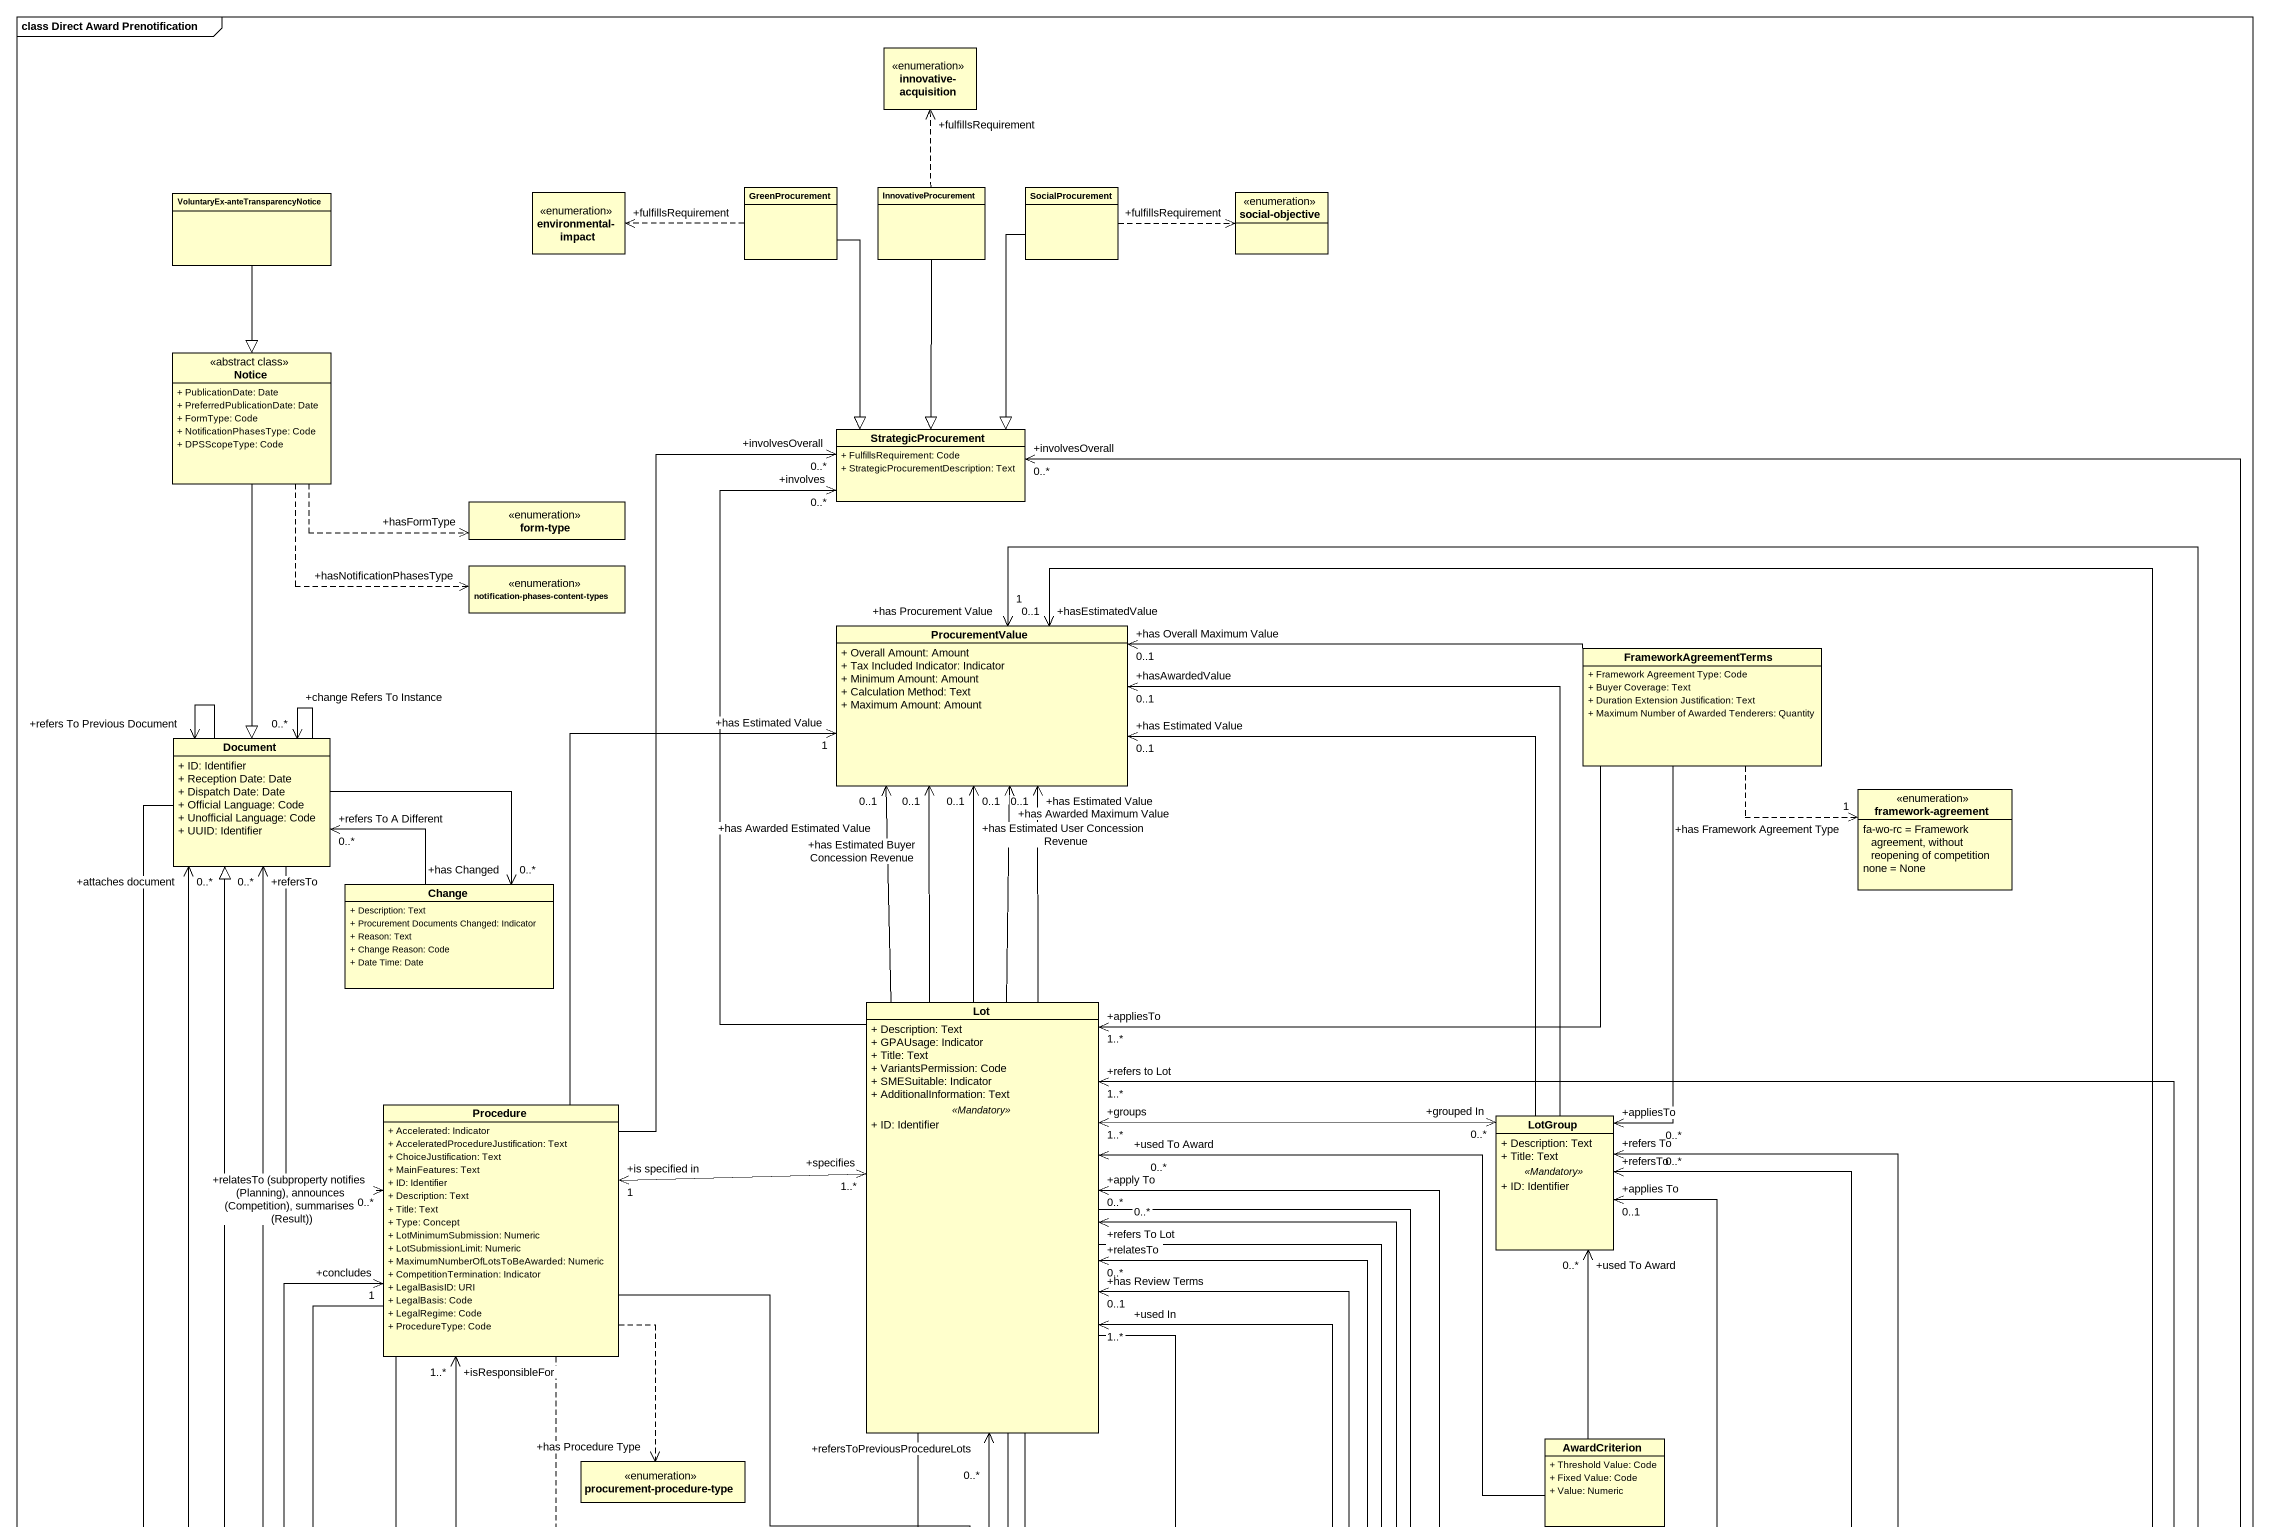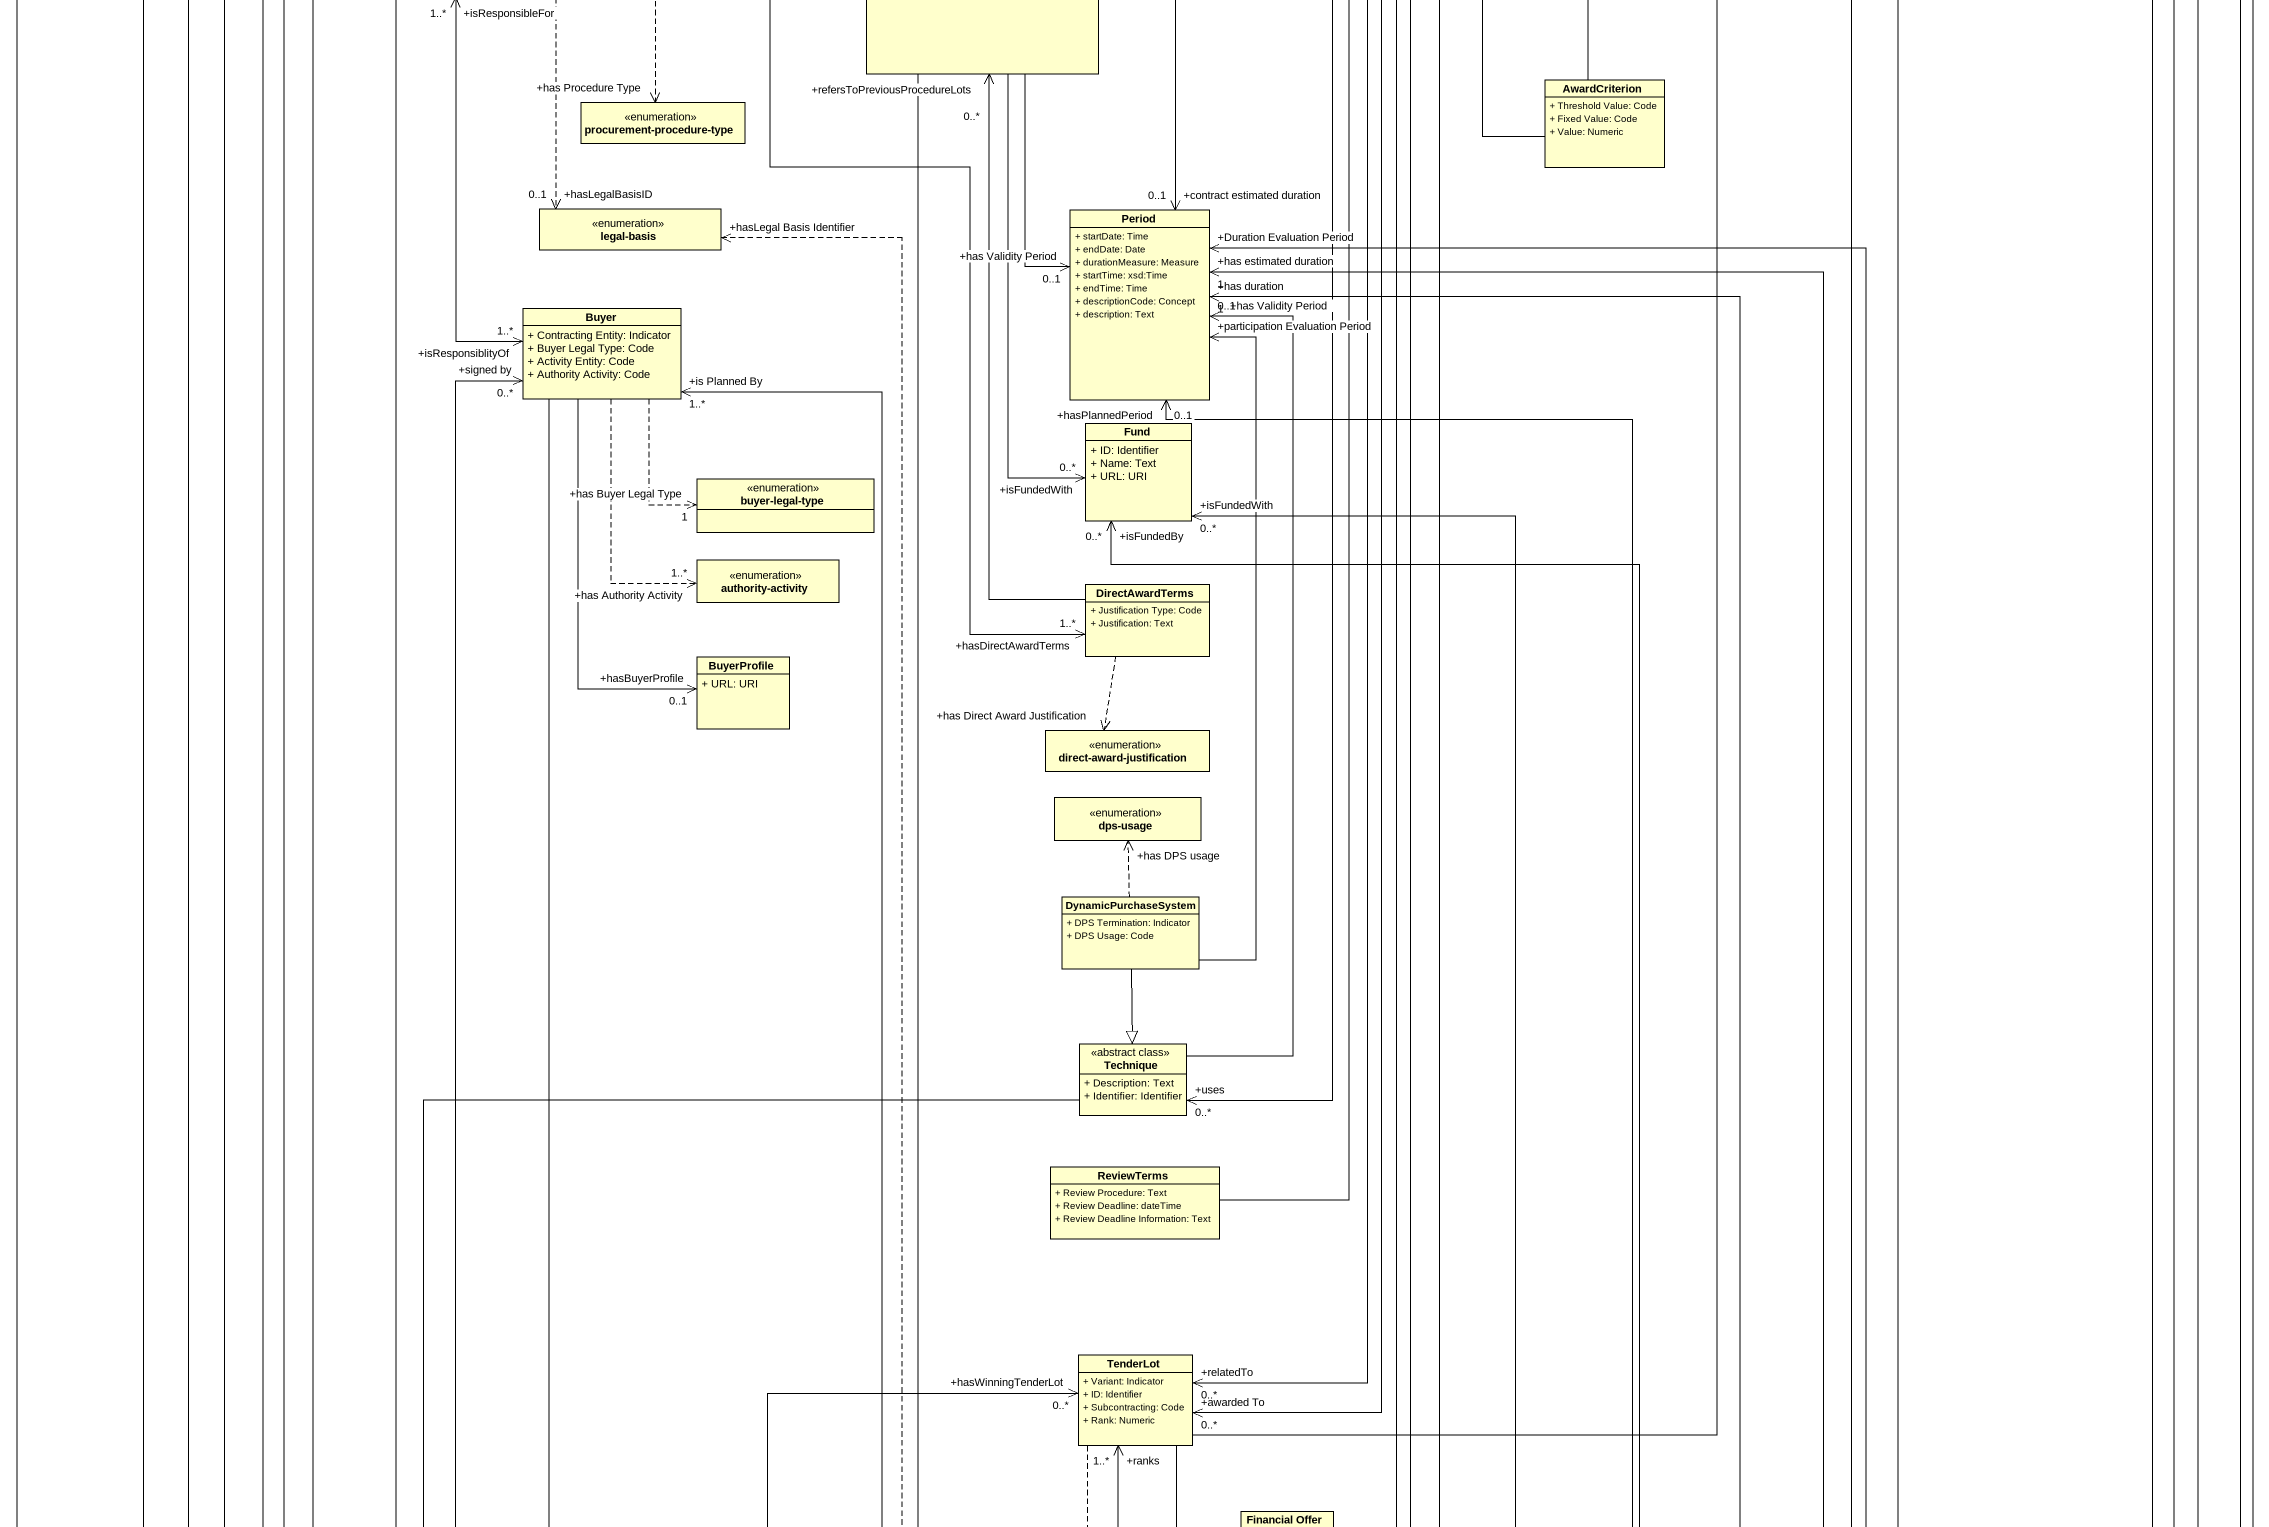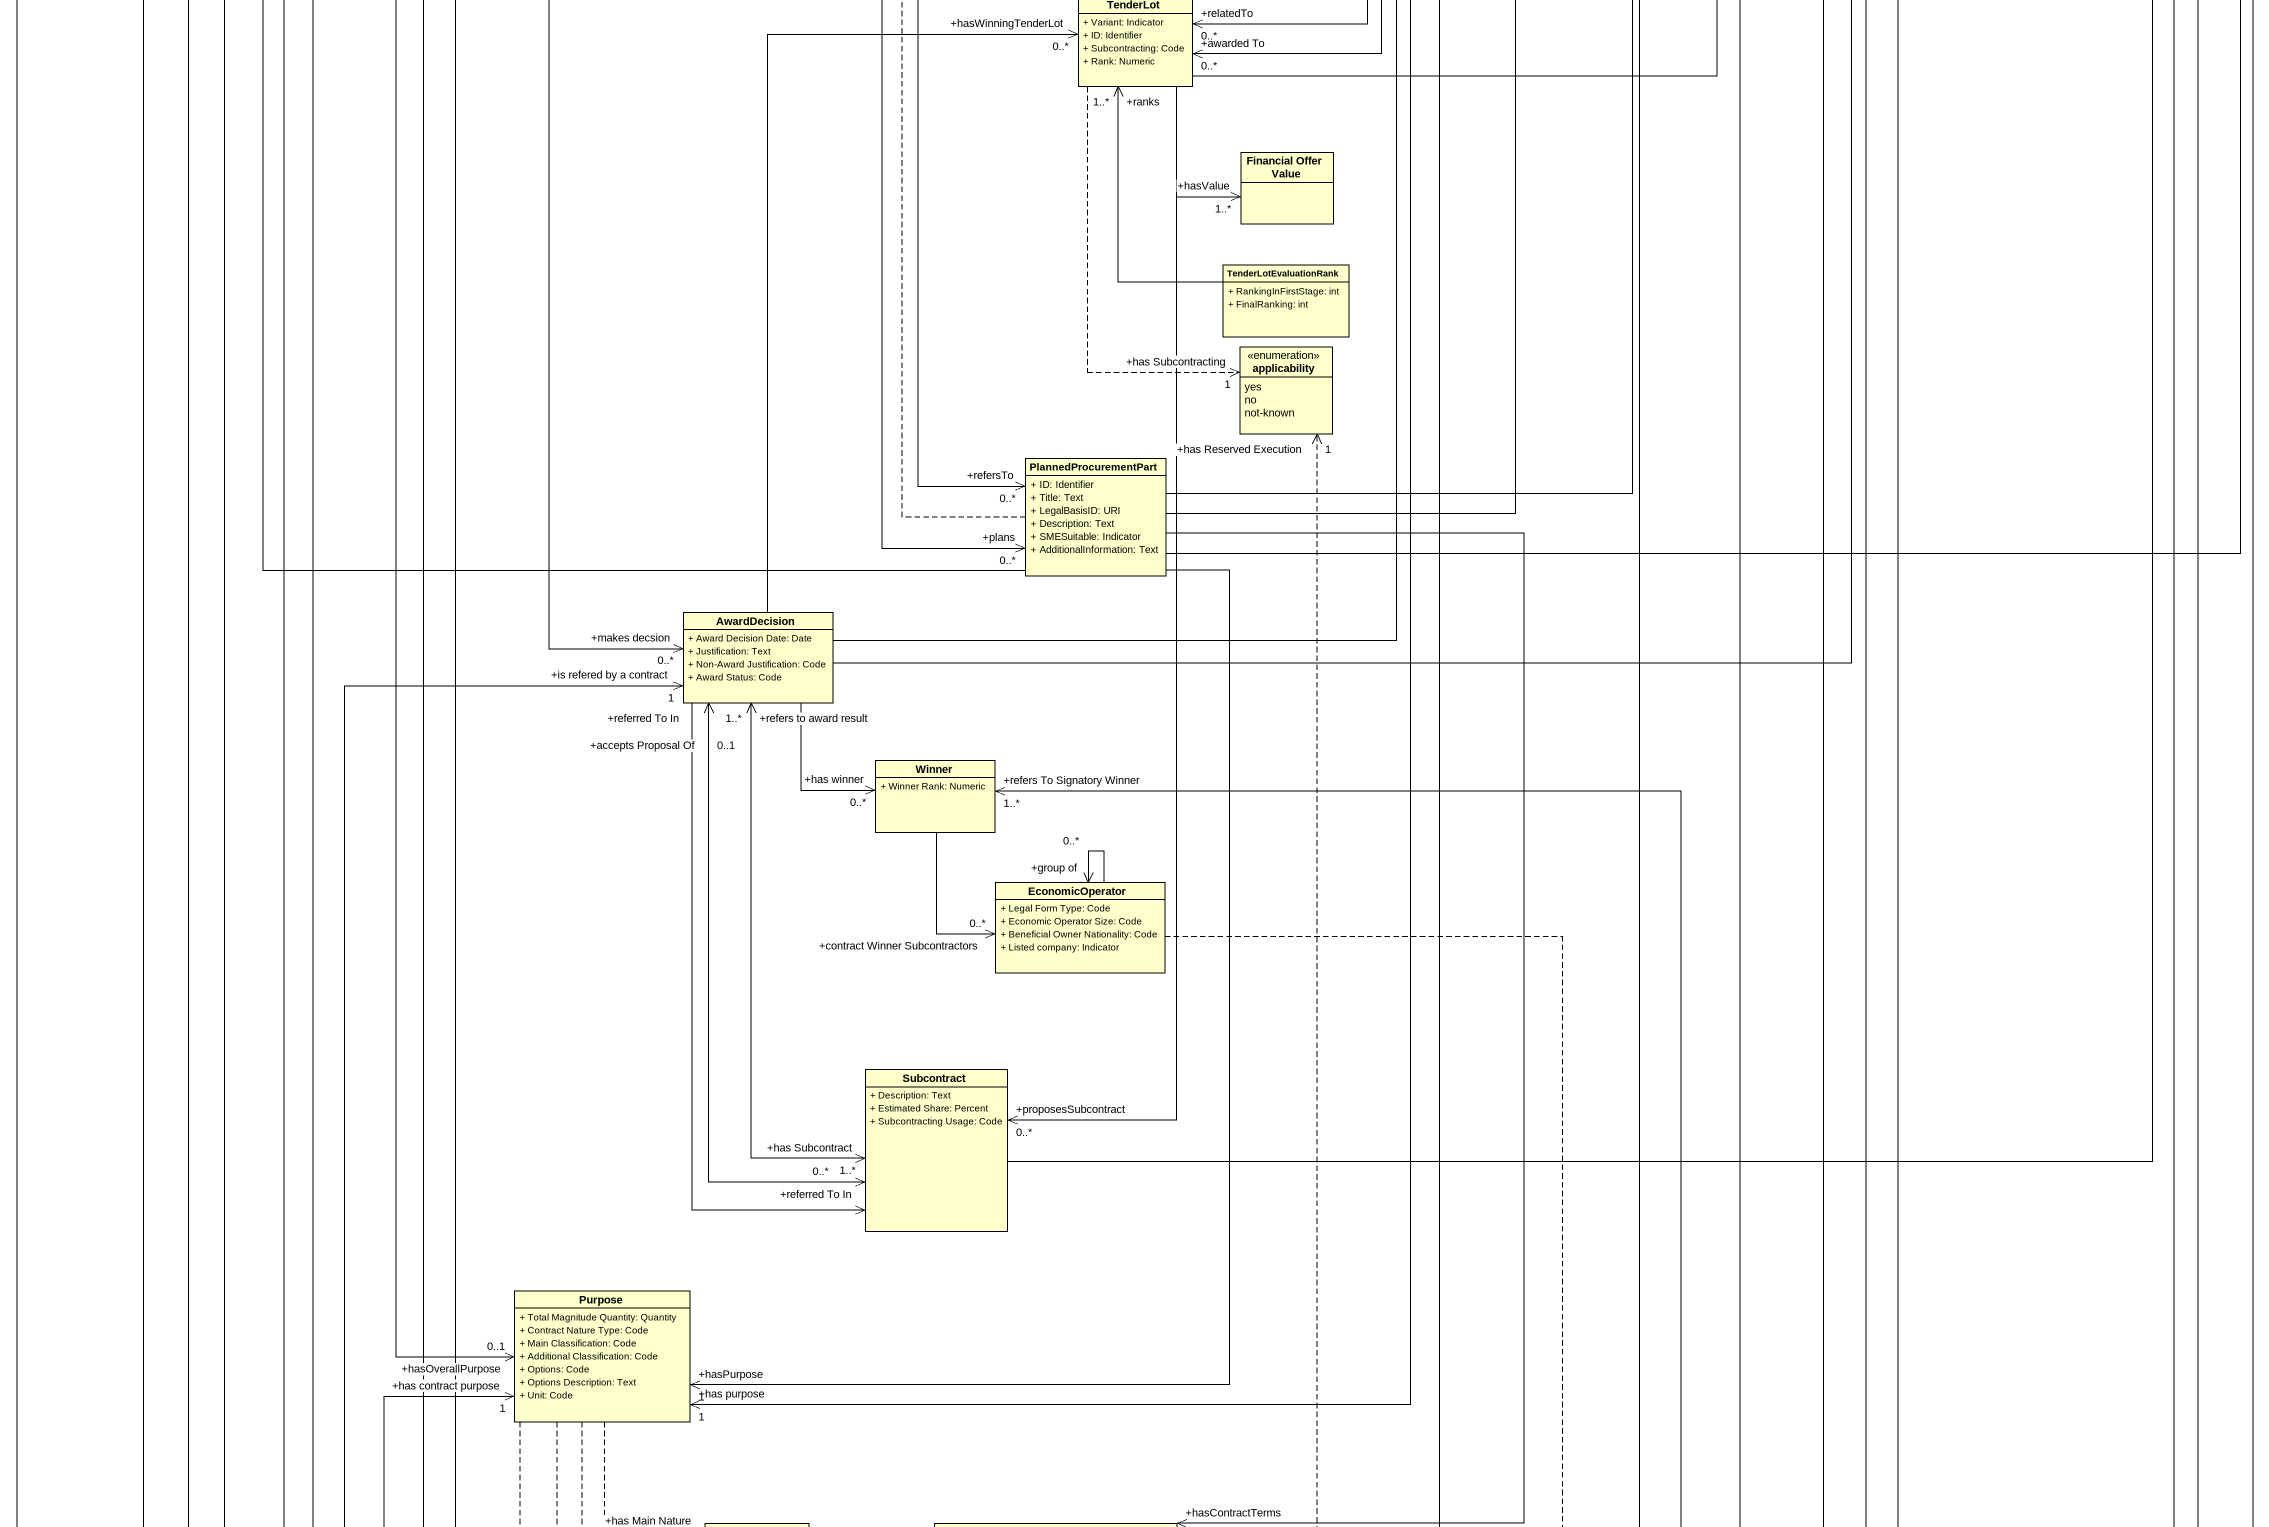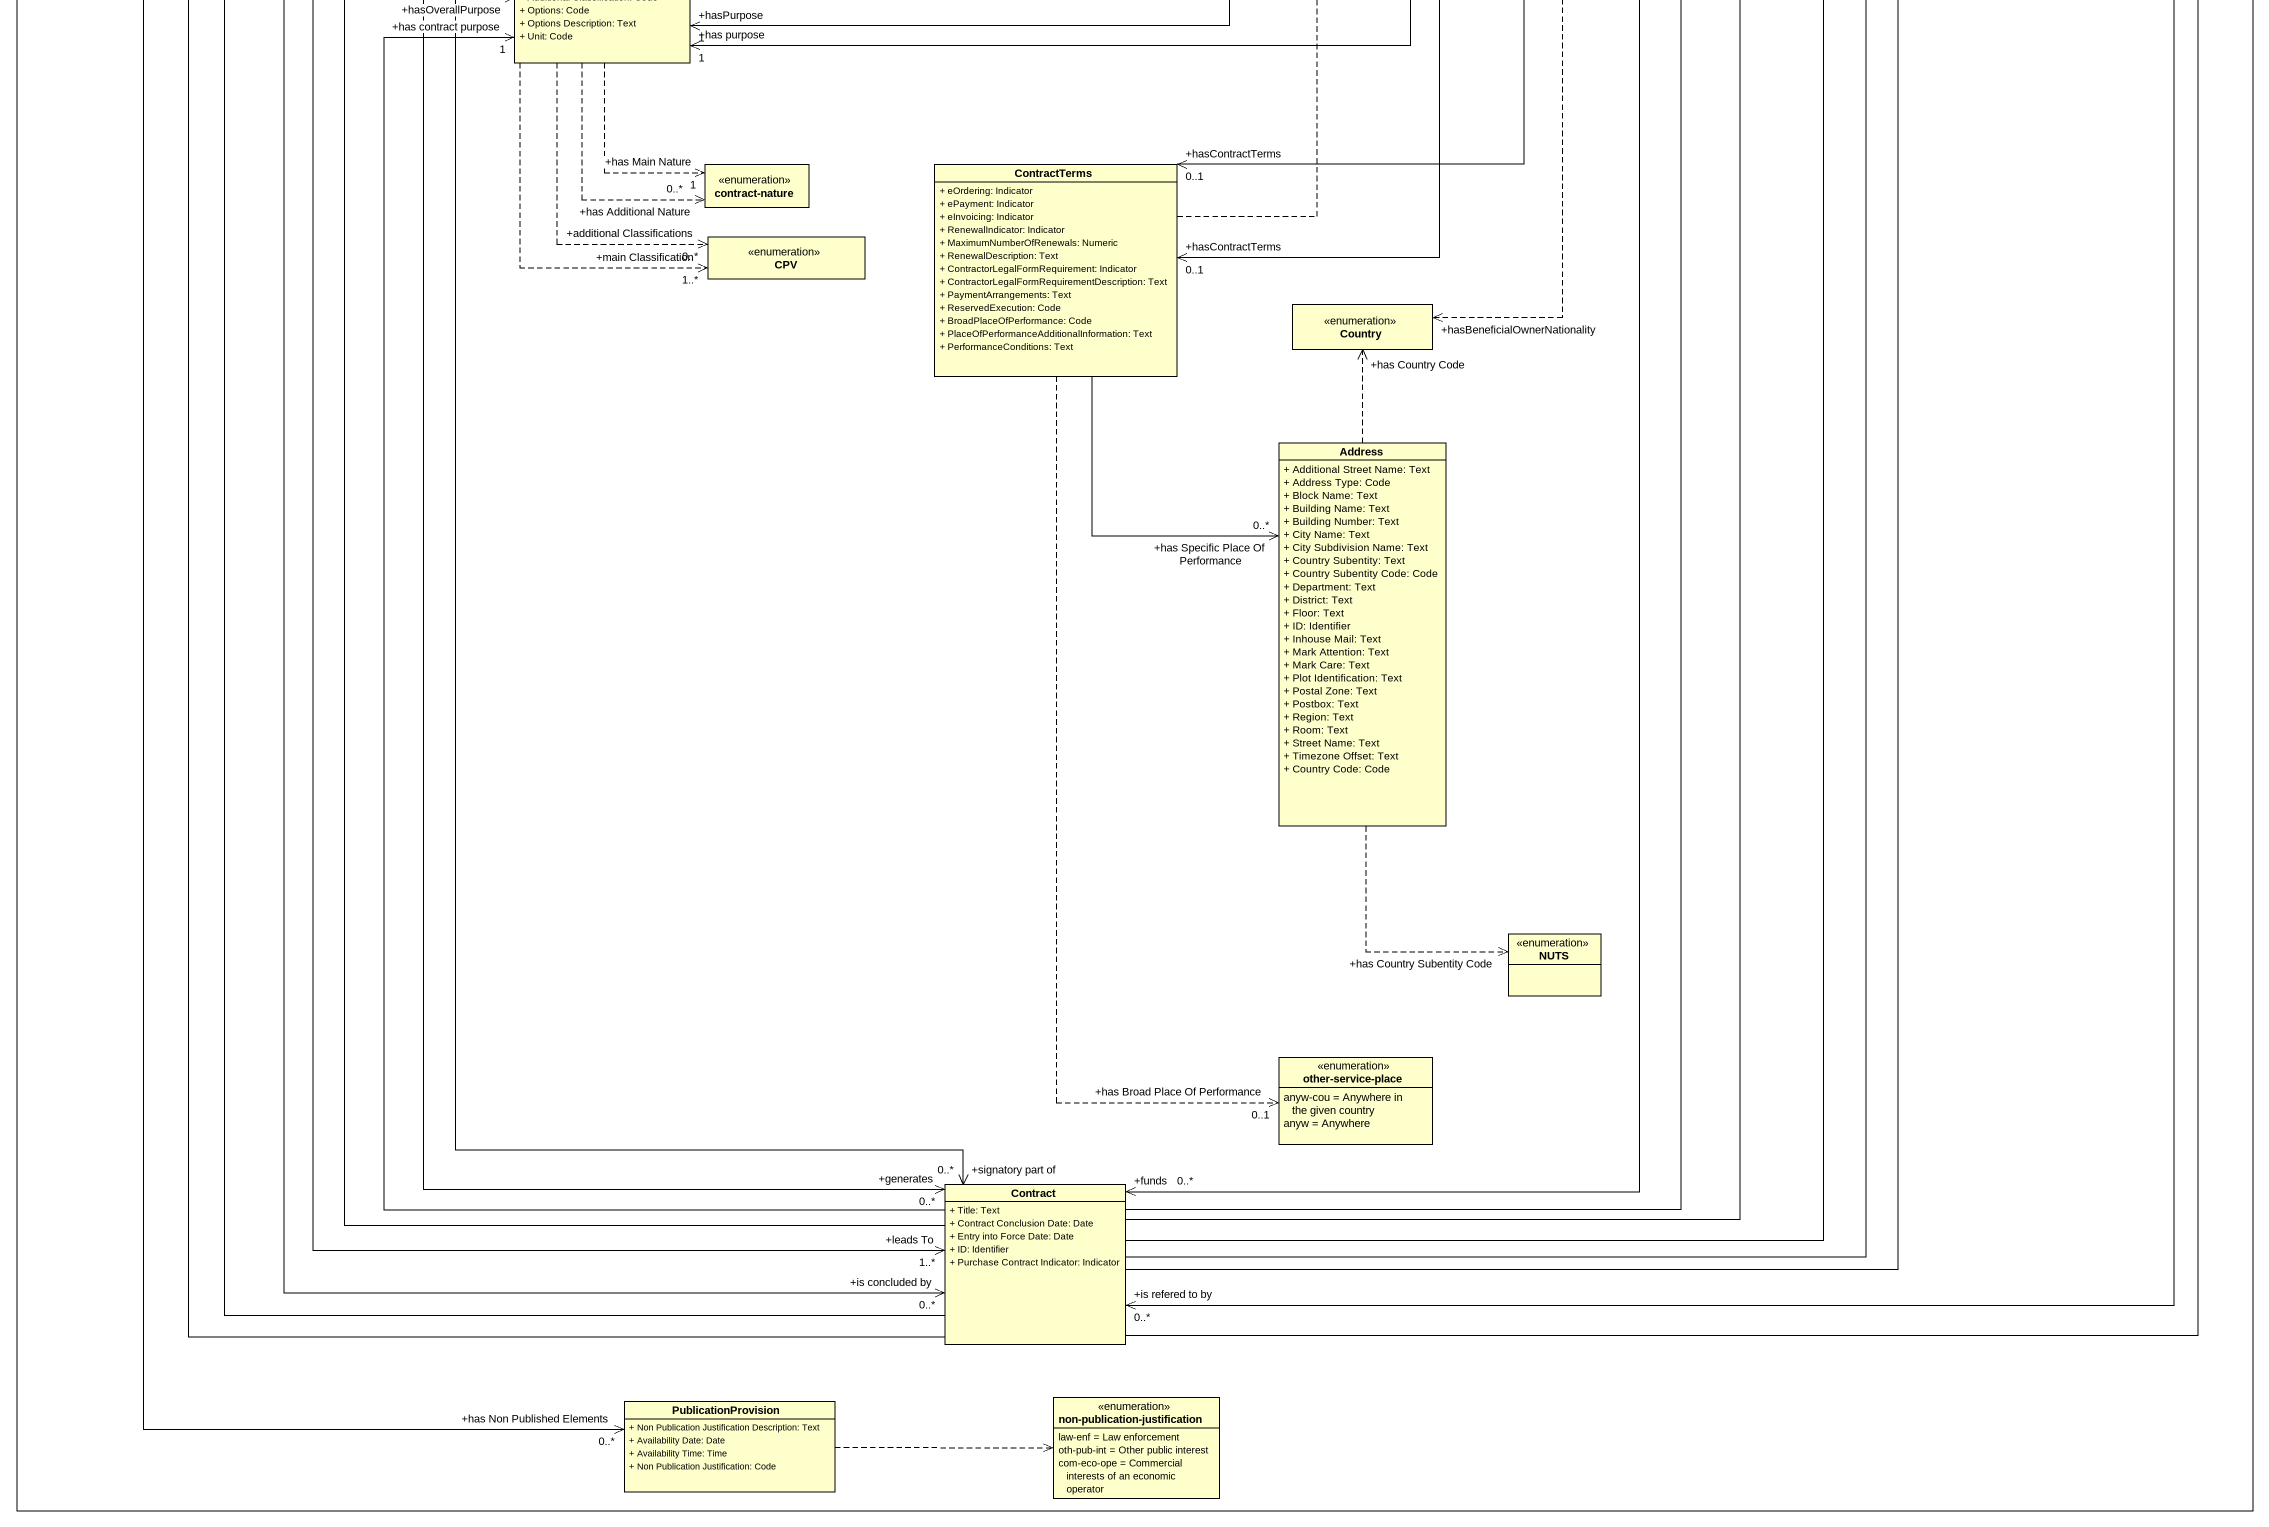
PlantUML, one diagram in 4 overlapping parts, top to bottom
@startuml
mainframe class Direct Award Prenotification
hide circle
hide empty members
skinparam classAttributeIconSize 0
enum "innovative-acquisition" as innovative_acquisition
class "VoluntaryEx-anteTransparencyNotice" as VoluntaryEx
enum "environmental-impact" as environmental_impact
class GreenProcurement
class InnovativeProcurement
class SocialProcurement
enum "social-objective" as social_objective
class Notice <<abstract class>> {
  + PublicationDate: Date
  + PreferredPublicationDate: Date
  + FormType: Code
  + NotificationPhasesType: Code
  + DPSScopeType: Code
}
class StrategicProcurement {
  + FulfillsRequirement: Code
  + StrategicProcurementDescription: Text
}
enum "form-type" as form_type
enum "notification-phases-content-types" as notification_phases_content
class ProcurementValue {
  + Overall Amount: Amount
  + Tax Included Indicator: Indicator
  + Minimum Amount: Amount
  + Calculation Method: Text
  + Maximum Amount: Amount
}
class FrameworkAgreementTerms {
  + Framework Agreement Type: Code
  + Buyer Coverage: Text
  + Duration Extension Justification: Text
  + Maximum Number of Awarded Tenderers: Quantity
}
class Document {
  + ID: Identifier
  + Reception Date: Date
  + Dispatch Date: Date
  + Official Language: Code
  + Unofficial Language: Code
  + UUID: Identifier
}
enum "framework-agreement" as framework_agreement {
  fa-wo-rc = Framework agreement, without reopening of competition
  none = None
}
class Change {
  + Description: Text
  + Procurement Documents Changed: Indicator
  + Reason: Text
  + Change Reason: Code
  + Date Time: Date
}
class Lot {
  + Description: Text
  + GPAUsage: Indicator
  + Title: Text
  + VariantsPermission: Code
  + SMESuitable: Indicator
  + AdditionalInformation: Text
  .. <<Mandatory>> ..
  + ID: Identifier
}
class Procedure {
  + Accelerated: Indicator
  + AcceleratedProcedureJustification: Text
  + ChoiceJustification: Text
  + MainFeatures: Text
  + ID: Identifier
  + Description: Text
  + Title: Text
  + Type: Concept
  + LotMinimumSubmission: Numeric
  + LotSubmissionLimit: Numeric
  + MaximumNumberOfLotsToBeAwarded: Numeric
  + CompetitionTermination: Indicator
  + LegalBasisID: URI
  + LegalBasis: Code
  + LegalRegime: Code
  + ProcedureType: Code
}
class LotGroup {
  + Description: Text
  + Title: Text
  .. <<Mandatory>> ..
  + ID: Identifier
}
class AwardCriterion {
  + Threshold Value: Code
  + Fixed Value: Code
  + Value: Numeric
}
enum "procurement-procedure-type" as procurement_procedure_type
enum "legal-basis" as legal_basis
class Period {
  + startDate: Time
  + endDate: Date
  + durationMeasure: Measure
  + startTime: xsd:Time
  + endTime: Time
  + descriptionCode: Concept
  + description: Text
}
class Buyer {
  + Contracting Entity: Indicator
  + Buyer Legal Type: Code
  + Activity Entity: Code
  + Authority Activity: Code
}
class Fund {
  + ID: Identifier
  + Name: Text
  + URL: URI
}
enum "buyer-legal-type" as buyer_legal_type
enum "authority-activity" as authority_activity
class DirectAwardTerms {
  + Justification Type: Code
  + Justification: Text
}
class BuyerProfile {
  + URL: URI
}
enum "direct-award-justification" as direct_award_justification
enum "dps-usage" as dps_usage
class DynamicPurchaseSystem {
  + DPS Termination: Indicator
  + DPS Usage: Code
}
class Technique <<abstract class>> {
  + Description: Text
  + Identifier: Identifier
}
class ReviewTerms {
  + Review Procedure: Text
  + Review Deadline: dateTime
  + Review Deadline Information: Text
}
class TenderLot {
  + Variant: Indicator
  + ID: Identifier
  + Subcontracting: Code
  + Rank: Numeric
}
class "Financial Offer Value" as Financial_Offer_Value
class TenderLotEvaluationRank {
  + RankingInFirstStage: int
  + FinalRanking: int
}
enum applicability {
  yes
  no
  not-known
}
class PlannedProcurementPart {
  + ID: Identifier
  + Title: Text
  + LegalBasisID: URI
  + Description: Text
  + SMESuitable: Indicator
  + AdditionalInformation: Text
}
class AwardDecision {
  + Award Decision Date: Date
  + Justification: Text
  + Non-Award Justification: Code
  + Award Status: Code
}
class Winner {
  + Winner Rank: Numeric
}
class EconomicOperator {
  + Legal Form Type: Code
  + Economic Operator Size: Code
  + Beneficial Owner Nationality: Code
  + Listed company: Indicator
}
class Subcontract {
  + Description: Text
  + Estimated Share: Percent
  + Subcontracting Usage: Code
}
class Purpose {
  + Total Magnitude Quantity: Quantity
  + Contract Nature Type: Code
  + Main Classification: Code
  + Additional Classification: Code
  + Options: Code
  + Options Description: Text
  + Unit: Code
}
enum "contract-nature" as contract_nature
class ContractTerms {
  + eOrdering: Indicator
  + ePayment: Indicator
  + eInvoicing: Indicator
  + RenewalIndicator: Indicator
  + MaximumNumberOfRenewals: Numeric
  + RenewalDescription: Text
  + ContractorLegalFormRequirement: Indicator
  + ContractorLegalFormRequirementDescription: Text
  + PaymentArrangements: Text
  + ReservedExecution: Code
  + BroadPlaceOfPerformance: Code
  + PlaceOfPerformanceAdditionalInformation: Text
  + PerformanceConditions: Text
}
enum CPV
enum Country
class Address {
  + Additional Street Name: Text
  + Address Type: Code
  + Block Name: Text
  + Building Name: Text
  + Building Number: Text
  + City Name: Text
  + City Subdivision Name: Text
  + Country Subentity: Text
  + Country Subentity Code: Code
  + Department: Text
  + District: Text
  + Floor: Text
  + ID: Identifier
  + Inhouse Mail: Text
  + Mark Attention: Text
  + Mark Care: Text
  + Plot Identification: Text
  + Postal Zone: Text
  + Postbox: Text
  + Region: Text
  + Room: Text
  + Street Name: Text
  + Timezone Offset: Text
  + Country Code: Code
}
enum NUTS
enum "other-service-place" as other_service_place {
  anyw-cou = Anywhere in the given country
  anyw = Anywhere
}
class Contract {
  + Title: Text
  + Contract Conclusion Date: Date
  + Entry into Force Date: Date
  + ID: Identifier
  + Purchase Contract Indicator: Indicator
}
class PublicationProvision {
  + Non Publication Justification Description: Text
  + Availability Date: Date
  + Availability Time: Time
  + Non Publication Justification: Code
}
enum "non-publication-justification" as non_publication {
  law-enf = Law enforcement
  oth-pub-int = Other public interest
  com-eco-ope = Commercial interests of an economic operator
}
VoluntaryEx --|> Notice
GreenProcurement .left.> "+fulfillsRequirement" environmental_impact
GreenProcurement --|> StrategicProcurement
InnovativeProcurement .up.> "+fulfillsRequirement" innovative_acquisition
InnovativeProcurement --|> StrategicProcurement
SocialProcurement .right.> "+fulfillsRequirement" social_objective
SocialProcurement --|> StrategicProcurement
Notice .right.> "+hasFormType" form_type
Notice .right.> "+hasNotificationPhasesType" notification_phases_content
Notice --|> Document
ProcurementValue "+has Estimated Value\n0..1" <-- LotGroup
FrameworkAgreementTerms -left-> "+has Overall Maximum Value\n0..1" ProcurementValue
FrameworkAgreementTerms .right.> "+has Framework Agreement Type\n1" framework_agreement
FrameworkAgreementTerms --> "+appliesTo\n1..*" Lot
FrameworkAgreementTerms --> "+appliesTo\n0..*" LotGroup
Document --> "+change Refers To Instance\n0..*" Document
Document --> "+refers To Previous Document" Document
Document --> "+has Changed\n0..*" Change
Document --> "+relatesTo (subproperty notifies (Planning), announces (Competition), summarises (Result))\n0..*" Procedure
Document --> "+has Non Published Elements\n0..*" PublicationProvision
Change -up-> "+refers To A Different\n0..*" Document
Lot -up-> "+involves\n0..*" StrategicProcurement
Lot -up-> "+has Awarded Estimated Value\n0..1" ProcurementValue
Lot -up-> "+has Estimated Value\n0..1" ProcurementValue
Lot -up-> "+has Estimated User Concession Revenue\n0..1" ProcurementValue
Lot -up-> "+has Estimated Buyer Concession Revenue\n0..1" ProcurementValue
Lot -up-> "+has Awarded Maximum Value\n0..1" ProcurementValue
Lot "+groups\n1..*" <-right-> "+grouped In\n0..*" LotGroup
Lot --> "+contract estimated duration\n0..1" Period
Lot --> "+isFundedWith\n0..*" Fund
Lot --> "+awarded To\n0..*" TenderLot
Lot --> "+refersTo\n0..*" PlannedProcurementPart
Lot --> "+has purpose\n1" Purpose
Lot "+apply To\n0..*" <--> "+hasContractTerms\n0..1" ContractTerms
Procedure -up-> "+involvesOverall\n0..*" StrategicProcurement
Procedure -up-> "+has Estimated Value\n1" ProcurementValue
Procedure "+is specified in\n1" <-right-> "+specifies\n1..*" Lot
Procedure ..> "+has Procedure Type" procurement_procedure_type
Procedure ..> "+hasLegalBasisID\n0..1" legal_basis
Procedure "+isResponsibleFor\n1..*" <--> "+isResponsiblityOf\n1..*" Buyer
Procedure --> "+hasDirectAwardTerms\n1..*" DirectAwardTerms
Procedure --> "+hasOverallPurpose\n0..1" Purpose
Procedure --> "+leads To\n1..*" Contract
Procedure "+concludes\n1" <--> "+is concluded by\n0..*" Contract
LotGroup -up-> "+hasAwardedValue\n0..1" ProcurementValue
AwardCriterion -left-> "+used To Award\n0..*" Lot
AwardCriterion -up-> "+used To Award\n0..*" LotGroup
Period "+has Validity Period\n0..1" <-up- Lot
Buyer ..> "+has Buyer Legal Type\n1" buyer_legal_type
Buyer ..> "+has Authority Activity\n1..*" authority_activity
Buyer --> "+hasBuyerProfile\n0..1" BuyerProfile
Buyer "+is Planned By\n1..*" <--> "+plans\n0..*" PlannedProcurementPart
Buyer --> "+makes decsion\n0..*" AwardDecision
DirectAwardTerms -up-> "+refersToPreviousProcedureLots\n0..*" Lot
DirectAwardTerms ..> "+has Direct Award Justification" direct_award_justification
DynamicPurchaseSystem -up-> "+participation Evaluation Period" Period
DynamicPurchaseSystem .up.> "+has DPS usage" dps_usage
DynamicPurchaseSystem --|> Technique
Technique "+uses\n0..*" <-up-> "+used In\n1..*" Lot
Technique -up-> "+has Validity Period\n0..1" Period
Technique --> "+generates\n0..*" Contract
ReviewTerms -up-> "+has Review Terms\n0..1" Lot
TenderLot "+relatedTo\n0..*" <-up-> "+relatesTo\n0..*" Lot
TenderLot -up-> "+applies To\n0..1" LotGroup
TenderLot --> "+hasValue\n1..*" Financial_Offer_Value
TenderLot ..> "+has Subcontracting\n1" applicability
TenderLot --> "+proposesSubcontract\n0..*" Subcontract
TenderLotEvaluationRank -up-> "+ranks\n1..*" TenderLot
PlannedProcurementPart -up-> "+involvesOverall\n0..*" StrategicProcurement
PlannedProcurementPart -up-> "+refersTo\n0..*" Document
PlannedProcurementPart .up.> "+hasLegal Basis Identifier" legal_basis
PlannedProcurementPart -up-> "+hasPlannedPeriod\n0..1" Period
PlannedProcurementPart -up-> "+isFundedWith\n0..*" Fund
PlannedProcurementPart --> "+hasPurpose\n1" Purpose
PlannedProcurementPart --> "+hasContractTerms\n0..1" ContractTerms
AwardDecision -up-> "+refers To Lot\n0..*" Lot
AwardDecision -up-> "+refersTo\n0..*" LotGroup
AwardDecision -up-> "+hasWinningTenderLot\n0..*" TenderLot
AwardDecision --> "+has winner\n0..*" Winner
Winner --> "+contract Winner Subcontractors\n0..*" EconomicOperator
EconomicOperator --> "+group of\n0..*" EconomicOperator
EconomicOperator ..> "+hasBeneficialOwnerNationality" Country
Subcontract -up-> "+hasEstimatedValue\n0..1" ProcurementValue
Subcontract "+has Subcontract\n1..*" <-up-> "+refers to award result\n1..*" AwardDecision
Subcontract <-up- "+referred To In" AwardDecision
Subcontract "+referred To In\n0..*" <-up-> "+accepts Proposal Of\n0..1" AwardDecision
Purpose ..> "+has Main Nature\n1" contract_nature
Purpose ..> "+has Additional Nature\n0..*" contract_nature
Purpose ..> "+main Classification\n1..*" CPV
Purpose ..> "+additional Classifications\n0..*" CPV
ContractTerms .up.> "+has Reserved Execution\n1" applicability
ContractTerms --> "+has Specific Place Of Performance\n0..*" Address
ContractTerms ..> "+has Broad Place Of Performance\n0..1" other_service_place
Address .up.> "+has Country Code" Country
Address ..> "+has Country Subentity Code" NUTS
Contract -up-> "+has Procurement Value\n1" ProcurementValue
Contract -up-> "+attaches document\n0..*" Document
Contract -up-|> Document
Contract "+is refered to by\n0..*" <-up-> "+refers to Lot\n1..*" Lot
Contract -up-> "+refers To" LotGroup
Contract -up-> "+has duration\n1" Period
Contract -up-> "+has estimated duration\n1" Period
Contract -up-> "+Duration Evaluation Period" Period
Contract "+signatory part of\n0..*" <-up-> "+signed by\n0..*" Buyer
Contract "+funds\n0..*" <-up-> "+isFundedBy\n0..*" Fund
Contract -up-> "+is refered by a contract\n1" AwardDecision
Contract -up-> "+refers To Signatory Winner\n1..*" Winner
Contract -up-> "+has contract purpose\n1" Purpose
PublicationProvision .right.> non_publication
@enduml
